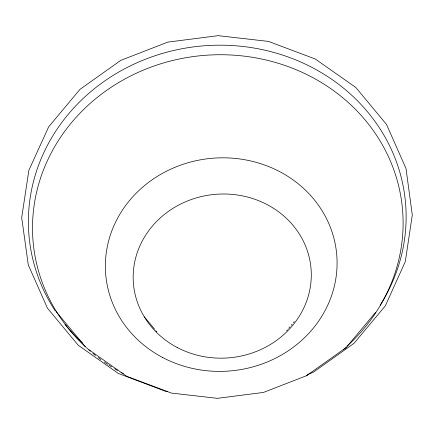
<?xml version="1.0" encoding="UTF-8"?>
<svg xmlns="http://www.w3.org/2000/svg" width="434" height="434" viewBox="0 0 434 434"><rect width="100%" height="100%" fill="white"/><g stroke="black" fill="none" stroke-linecap="round" stroke-linejoin="round"><path stroke-width="0.65" d="M286.603 330.838L287.454 329.824M288.729 328.294L290.004 326.769M291.279 325.245L292.131 324.225M293.406 322.701L294.252 321.681M88.324 349.289L125.887 375.741L128.643 377L171.392 393.074L217.363 398.336L263.411 392.439L306.409 375.773L346.213 347.509L375.448 312.502M343.424 349.478L346.213 347.509M306.409 375.773L308.243 374.482M307.543 374.515L313.185 372.329L354.057 343.278L385.338 305.829L405.296 261.621L412.3 214.987L405.996 168.446L386.553 124.509L355.831 87.489L315.252 59.002L268.494 41.42L218.215 35.664L167.844 42.114L120.815 60.342L79.943 89.393L48.662 126.842L28.85 170.345L21.7 217.684L28.286 264.93L47.447 308.162L78.169 345.182L118.357 373.479L165.506 391.251L167.519 391.479M144.332 316.847L154.585 329.194M155.866 330.741L156.717 331.771M55.932 311.33L85.238 346.641M55.183 310.798A188.985 173.963 -5 0 1 94.677 88.465A188.985 173.963 -5 0 1 338.574 84.245A188.985 173.963 -5 0 1 380.173 305.173M82.78 343.278A188.985 173.963 -5 0 1 65.111 324.426M85.872 347.184A185.41 170.671 -5 0 1 88.01 105.359A185.41 170.671 -5 0 1 350.374 104.442A185.41 170.671 -5 0 1 346.945 346.272M123.446 373.745A185.41 170.671 -5 0 1 121.059 372.448M117.5 370.441A185.41 170.671 -5 0 1 114.565 368.699M111.657 366.904A185.41 170.671 -5 0 1 108.788 365.054M107.648 364.3A185.41 170.671 -5 0 1 104.263 361.983M100.943 359.602A185.41 170.671 -5 0 1 98.22 357.556M95.551 355.473A185.41 170.671 -5 0 1 92.93 353.347M90.359 351.177A185.41 170.671 -5 0 1 88.845 349.858M87.842 348.974A185.41 170.671 -5 0 1 86.361 347.634M162.598 357.48A115.932 106.715 -5 0 0 337.082 263.801A115.932 106.715 -5 0 0 163.987 172.52A115.932 106.715 -5 0 0 162.598 357.48M177.164 347.482A89.116 82.031 -5 0 0 311.292 275.471A89.116 82.031 -5 0 0 178.228 205.304A89.116 82.031 -5 0 0 177.164 347.482"/></g></svg>
